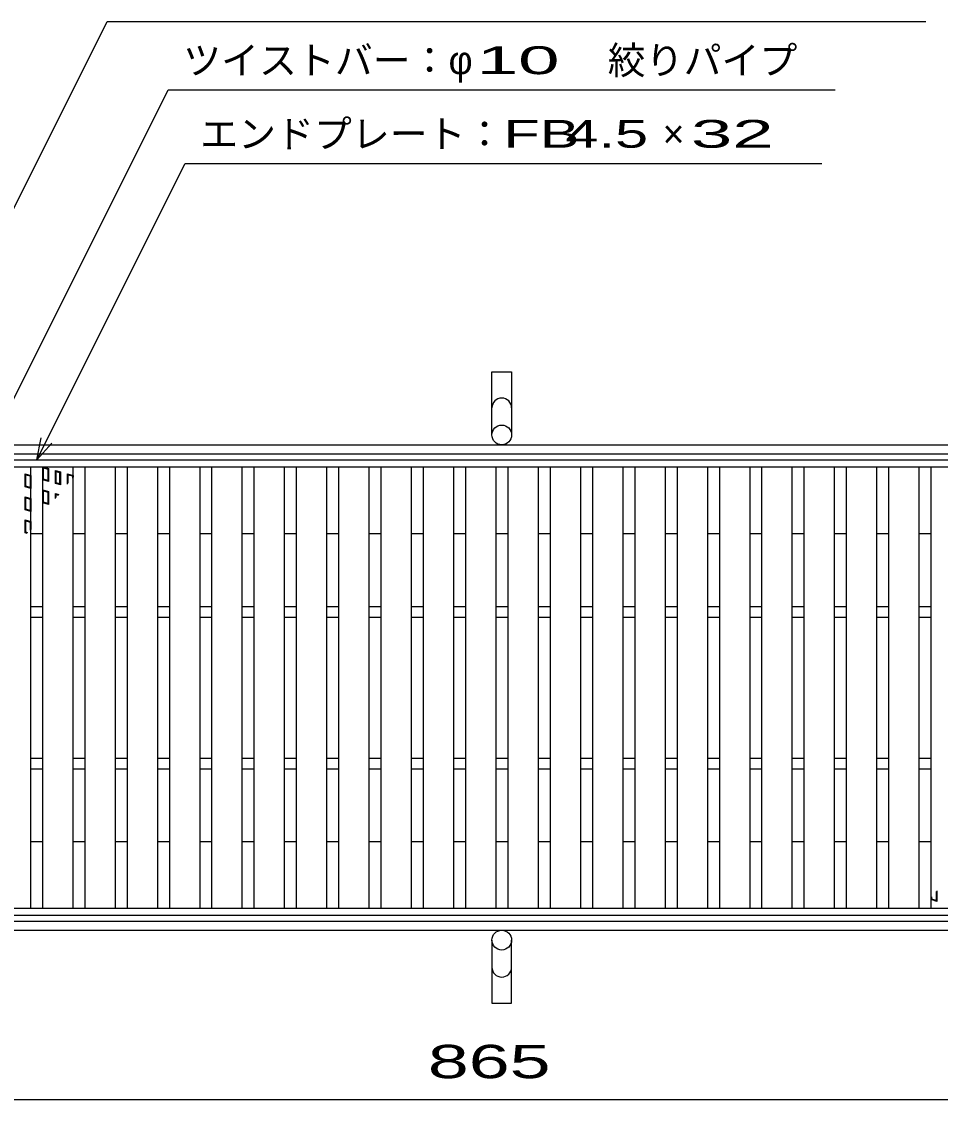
# Model space of a CAD drawing. Units: millimetres, scale not verified. Extents: x -1823 to 1731, y -1286 to 1054.
# Drawn here: x -1169 to -563, y -121 to 589 of the extents above; entities that cross this region are included whole.
import ezdxf
from ezdxf.enums import TextEntityAlignment as Align

# ---------------------------------------------------------------- set-up
doc = ezdxf.new("R2010")
doc.units = ezdxf.units.MM
doc.header["$LTSCALE"] = 10
for name, color, linetype, lineweight in [('16', 3, 'Continuous', 25), ('17', 3, 'Continuous', 25), ('19', 6, 'Continuous', 25), ('22', 2, 'Continuous', 25)]:
    doc.layers.add(name, color=color, linetype=linetype, lineweight=lineweight)
doc.styles.add('ベクトル', font='')
doc.styles.get('ベクトル').set_extended_font_data('ベクトル')

msp = doc.modelspace()

# ---------------------------------------------------------------- linework, layer by layer
at = {"layer": '16'}
for p, q in [((-1350.7, 300.35), (-354.7, 300.35)), ((-1350.7, 295.85), (-354.7, 295.85)), ((-1183.3, 295.85), (-1163.3, 295.85)), ((-1163.3, 4.85), (-1163.3, 295.85)), ((-1155.4, 4.85), (-1155.4, 295.85)), ((-1155.4, 295.85), (-1135.4, 295.85)), ((-1135.4, 4.85), (-1135.4, 295.85)), ((-1127.5, 4.85), (-1127.5, 295.85)), ((-1127.5, 295.85), (-1107.5, 295.85)), ((-1107.5, 4.85), (-1107.5, 295.85)), ((-1099.6, 4.85), (-1099.6, 295.85)), ((-1099.6, 295.85), (-1079.6, 295.85)), ((-1079.6, 4.85), (-1079.6, 295.85)), ((-1071.7, 4.85), (-1071.7, 295.85)), ((-1071.7, 295.85), (-1051.7, 295.85)), ((-1051.7, 4.85), (-1051.7, 295.85)), ((-1043.8, 4.85), (-1043.8, 295.85)), ((-1043.8, 295.85), (-1023.8, 295.85)), ((-1023.8, 4.85), (-1023.8, 295.85)), ((-1015.9, 4.85), (-1015.9, 295.85)), ((-1015.9, 295.85), (-995.9, 295.85)), ((-995.9, 4.85), (-995.9, 295.85)), ((-988, 4.85), (-988, 295.85)), ((-988, 295.85), (-968, 295.85)), ((-968, 4.85), (-968, 295.85)), ((-960.1, 4.85), (-960.1, 295.85)), ((-960.1, 295.85), (-940.1, 295.85)), ((-940.1, 4.85), (-940.1, 295.85)), ((-932.2, 4.85), (-932.2, 295.85)), ((-932.2, 295.85), (-912.2, 295.85)), ((-912.2, 4.85), (-912.2, 295.85)), ((-904.3, 4.85), (-904.3, 295.85)), ((-904.3, 295.85), (-884.3, 295.85)), ((-884.3, 4.85), (-884.3, 295.85)), ((-876.4, 4.85), (-876.4, 295.85)), ((-876.4, 295.85), (-856.4, 295.85)), ((-856.4, 4.85), (-856.4, 295.85)), ((-848.5, 4.85), (-848.5, 295.85)), ((-848.5, 295.85), (-828.5, 295.85)), ((-828.5, 4.85), (-828.5, 295.85)), ((-820.6, 4.85), (-820.6, 295.85)), ((-820.6, 295.85), (-800.6, 295.85)), ((-800.6, 4.85), (-800.6, 295.85)), ((-792.7, 4.85), (-792.7, 295.85)), ((-792.7, 295.85), (-772.7, 295.85)), ((-772.7, 4.85), (-772.7, 295.85)), ((-764.8, 4.85), (-764.8, 295.85)), ((-764.8, 295.85), (-744.8, 295.85)), ((-744.8, 4.85), (-744.8, 295.85)), ((-736.9, 4.85), (-736.9, 295.85)), ((-736.9, 295.85), (-716.9, 295.85)), ((-716.9, 4.85), (-716.9, 295.85)), ((-709, 4.85), (-709, 295.85)), ((-709, 295.85), (-689, 295.85)), ((-689, 4.85), (-689, 295.85)), ((-681.1, 4.85), (-681.1, 295.85)), ((-681.1, 295.85), (-661.1, 295.85)), ((-661.1, 4.85), (-661.1, 295.85)), ((-653.2, 4.85), (-653.2, 295.85)), ((-653.2, 295.85), (-633.2, 295.85)), ((-633.2, 4.85), (-633.2, 295.85)), ((-625.3, 4.85), (-625.3, 295.85)), ((-625.3, 295.85), (-605.3, 295.85)), ((-605.3, 4.85), (-605.3, 295.85)), ((-597.4, 4.85), (-597.4, 295.85)), ((-597.4, 295.85), (-577.4, 295.85)), ((-577.4, 4.85), (-577.4, 295.85)), ((-569.5, 4.85), (-569.5, 295.85)), ((-569.5, 295.85), (-549.5, 295.85)), ((-1163.3, 251.85), (-1155.4, 251.85)), ((-1135.4, 251.85), (-1127.5, 251.85)), ((-1107.5, 251.85), (-1099.6, 251.85)), ((-1079.6, 251.85), (-1071.7, 251.85)), ((-1051.7, 251.85), (-1043.8, 251.85)), ((-1023.8, 251.85), (-1015.9, 251.85)), ((-995.9, 251.85), (-988, 251.85)), ((-968, 251.85), (-960.1, 251.85)), ((-940.1, 251.85), (-932.2, 251.85)), ((-912.2, 251.85), (-904.3, 251.85)), ((-884.3, 251.85), (-876.4, 251.85)), ((-856.4, 251.85), (-848.5, 251.85)), ((-828.5, 251.85), (-820.6, 251.85)), ((-800.6, 251.85), (-792.7, 251.85)), ((-772.7, 251.85), (-764.8, 251.85)), ((-744.8, 251.85), (-736.9, 251.85)), ((-716.9, 251.85), (-709, 251.85)), ((-689, 251.85), (-681.1, 251.85)), ((-661.1, 251.85), (-653.2, 251.85)), ((-633.2, 251.85), (-625.3, 251.85)), ((-605.3, 251.85), (-597.4, 251.85)), ((-577.4, 251.85), (-569.5, 251.85)), ((-1163.3, 203.85), (-1155.4, 203.85)), ((-1135.4, 203.85), (-1127.5, 203.85)), ((-1107.5, 203.85), (-1099.6, 203.85)), ((-1079.6, 203.85), (-1071.7, 203.85)), ((-1051.7, 203.85), (-1043.8, 203.85)), ((-1023.8, 203.85), (-1015.9, 203.85)), ((-995.9, 203.85), (-988, 203.85)), ((-968, 203.85), (-960.1, 203.85)), ((-940.1, 203.85), (-932.2, 203.85)), ((-912.2, 203.85), (-904.3, 203.85)), ((-884.3, 203.85), (-876.4, 203.85)), ((-856.4, 203.85), (-848.5, 203.85)), ((-828.5, 203.85), (-820.6, 203.85)), ((-800.6, 203.85), (-792.7, 203.85)), ((-772.7, 203.85), (-764.8, 203.85)), ((-744.8, 203.85), (-736.9, 203.85)), ((-716.9, 203.85), (-709, 203.85)), ((-689, 203.85), (-681.1, 203.85)), ((-661.1, 203.85), (-653.2, 203.85)), ((-633.2, 203.85), (-625.3, 203.85)), ((-605.3, 203.85), (-597.4, 203.85)), ((-577.4, 203.85), (-569.5, 203.85)), ((-1163.3, 196.85), (-1155.4, 196.85)), ((-1135.4, 196.85), (-1127.5, 196.85)), ((-1107.5, 196.85), (-1099.6, 196.85)), ((-1079.6, 196.85), (-1071.7, 196.85)), ((-1051.7, 196.85), (-1043.8, 196.85)), ((-1023.8, 196.85), (-1015.9, 196.85)), ((-995.9, 196.85), (-988, 196.85)), ((-968, 196.85), (-960.1, 196.85)), ((-940.1, 196.85), (-932.2, 196.85)), ((-912.2, 196.85), (-904.3, 196.85)), ((-884.3, 196.85), (-876.4, 196.85)), ((-856.4, 196.85), (-848.5, 196.85)), ((-828.5, 196.85), (-820.6, 196.85)), ((-800.6, 196.85), (-792.7, 196.85)), ((-772.7, 196.85), (-764.8, 196.85)), ((-744.8, 196.85), (-736.9, 196.85)), ((-716.9, 196.85), (-709, 196.85)), ((-689, 196.85), (-681.1, 196.85)), ((-661.1, 196.85), (-653.2, 196.85)), ((-633.2, 196.85), (-625.3, 196.85)), ((-605.3, 196.85), (-597.4, 196.85)), ((-577.4, 196.85), (-569.5, 196.85)), ((-1163.3, 103.85), (-1155.4, 103.85)), ((-1135.4, 103.85), (-1127.5, 103.85)), ((-1107.5, 103.85), (-1099.6, 103.85)), ((-1079.6, 103.85), (-1071.7, 103.85)), ((-1051.7, 103.85), (-1043.8, 103.85)), ((-1023.8, 103.85), (-1015.9, 103.85)), ((-995.9, 103.85), (-988, 103.85)), ((-968, 103.85), (-960.1, 103.85)), ((-940.1, 103.85), (-932.2, 103.85)), ((-912.2, 103.85), (-904.3, 103.85)), ((-884.3, 103.85), (-876.4, 103.85)), ((-856.4, 103.85), (-848.5, 103.85)), ((-828.5, 103.85), (-820.6, 103.85)), ((-800.6, 103.85), (-792.7, 103.85)), ((-772.7, 103.85), (-764.8, 103.85)), ((-744.8, 103.85), (-736.9, 103.85)), ((-716.9, 103.85), (-709, 103.85)), ((-689, 103.85), (-681.1, 103.85)), ((-661.1, 103.85), (-653.2, 103.85)), ((-633.2, 103.85), (-625.3, 103.85)), ((-605.3, 103.85), (-597.4, 103.85)), ((-577.4, 103.85), (-569.5, 103.85)), ((-1163.3, 96.85), (-1155.4, 96.85)), ((-1135.4, 96.85), (-1127.5, 96.85)), ((-1107.5, 96.85), (-1099.6, 96.85)), ((-1079.6, 96.85), (-1071.7, 96.85)), ((-1051.7, 96.85), (-1043.8, 96.85)), ((-1023.8, 96.85), (-1015.9, 96.85)), ((-995.9, 96.85), (-988, 96.85)), ((-968, 96.85), (-960.1, 96.85)), ((-940.1, 96.85), (-932.2, 96.85)), ((-912.2, 96.85), (-904.3, 96.85)), ((-884.3, 96.85), (-876.4, 96.85)), ((-856.4, 96.85), (-848.5, 96.85)), ((-828.5, 96.85), (-820.6, 96.85)), ((-800.6, 96.85), (-792.7, 96.85)), ((-772.7, 96.85), (-764.8, 96.85)), ((-744.8, 96.85), (-736.9, 96.85)), ((-716.9, 96.85), (-709, 96.85)), ((-689, 96.85), (-681.1, 96.85)), ((-661.1, 96.85), (-653.2, 96.85)), ((-633.2, 96.85), (-625.3, 96.85)), ((-605.3, 96.85), (-597.4, 96.85)), ((-577.4, 96.85), (-569.5, 96.85)), ((-1163.3, 48.85), (-1155.4, 48.85)), ((-1135.4, 48.85), (-1127.5, 48.85)), ((-1107.5, 48.85), (-1099.6, 48.85)), ((-1079.6, 48.85), (-1071.7, 48.85)), ((-1051.7, 48.85), (-1043.8, 48.85)), ((-1023.8, 48.85), (-1015.9, 48.85)), ((-995.9, 48.85), (-988, 48.85)), ((-968, 48.85), (-960.1, 48.85)), ((-940.1, 48.85), (-932.2, 48.85)), ((-912.2, 48.85), (-904.3, 48.85)), ((-884.3, 48.85), (-876.4, 48.85)), ((-856.4, 48.85), (-848.5, 48.85)), ((-828.5, 48.85), (-820.6, 48.85)), ((-800.6, 48.85), (-792.7, 48.85)), ((-772.7, 48.85), (-764.8, 48.85)), ((-744.8, 48.85), (-736.9, 48.85)), ((-716.9, 48.85), (-709, 48.85)), ((-689, 48.85), (-681.1, 48.85)), ((-661.1, 48.85), (-653.2, 48.85)), ((-633.2, 48.85), (-625.3, 48.85)), ((-605.3, 48.85), (-597.4, 48.85)), ((-577.4, 48.85), (-569.5, 48.85)), ((-1350.7, 4.85), (-354.7, 4.85)), ((-1350.7, 0.35), (-354.7, 0.35)), ((-1183.3, 4.85), (-1163.3, 4.85)), ((-1155.4, 4.85), (-1135.4, 4.85)), ((-1127.5, 4.85), (-1107.5, 4.85)), ((-1099.6, 4.85), (-1079.6, 4.85)), ((-1071.7, 4.85), (-1051.7, 4.85)), ((-1043.8, 4.85), (-1023.8, 4.85)), ((-1015.9, 4.85), (-995.9, 4.85)), ((-988, 4.85), (-968, 4.85)), ((-960.1, 4.85), (-940.1, 4.85)), ((-932.2, 4.85), (-912.2, 4.85)), ((-904.3, 4.85), (-884.3, 4.85)), ((-876.4, 4.85), (-856.4, 4.85)), ((-848.5, 4.85), (-828.5, 4.85)), ((-820.6, 4.85), (-800.6, 4.85)), ((-792.7, 4.85), (-772.7, 4.85)), ((-764.8, 4.85), (-744.8, 4.85)), ((-736.9, 4.85), (-716.9, 4.85)), ((-709, 4.85), (-689, 4.85)), ((-681.1, 4.85), (-661.1, 4.85)), ((-653.2, 4.85), (-633.2, 4.85)), ((-625.3, 4.85), (-605.3, 4.85)), ((-597.4, 4.85), (-577.4, 4.85)), ((-569.5, 4.85), (-549.5, 4.85))]:
    msp.add_line(p, q, dxfattribs=at)
at = {"layer": '17'}
for p, q in [((-1155.4, 295.85), (-1151.6, 294.71)), ((-1155.4, 287.3), (-1155.4, 295.85)), ((-1154.93, 295.21), (-1152.08, 294.36)), ((-1154.93, 287.65), (-1154.93, 295.21)), ((-1152.08, 294.36), (-1152.08, 286.8)), ((-1151.6, 294.71), (-1151.6, 286.16)), ((-1147.02, 293.48), (-1143.79, 292.52)), ((-1147.02, 284.93), (-1147.02, 293.48)), ((-1146.54, 292.85), (-1144.26, 292.16)), ((-1146.54, 285.29), (-1146.54, 292.85)), ((-1144.26, 292.16), (-1144.26, 284.6)), ((-1143.79, 292.52), (-1143.79, 283.97)), ((-1167.1, 291.29), (-1163.3, 290.15)), ((-1167.1, 282.74), (-1167.1, 291.29)), ((-1166.63, 290.65), (-1163.78, 289.8)), ((-1166.63, 283.09), (-1166.63, 290.65)), ((-1163.78, 289.8), (-1163.78, 282.24)), ((-1163.3, 290.15), (-1163.3, 281.6)), ((-1151.6, 286.16), (-1155.4, 287.3)), ((-1152.08, 286.8), (-1154.93, 287.65)), ((-1143.79, 283.97), (-1147.02, 284.93)), ((-1144.26, 284.6), (-1146.54, 285.29)), ((-1139.2, 291.29), (-1135.4, 290.15)), ((-1139.2, 284.41), (-1139.2, 291.29)), ((-1138.73, 290.65), (-1135.88, 289.8)), ((-1138.73, 284.99), (-1138.73, 290.65)), ((-1135.88, 289.8), (-1135.88, 288.47)), ((-1135.4, 290.15), (-1135.4, 289.06)), ((-1163.3, 281.6), (-1167.1, 282.74)), ((-1163.78, 282.24), (-1166.63, 283.09)), ((-1155.4, 280.65), (-1151.6, 279.51)), ((-1155.4, 272.1), (-1155.4, 280.65)), ((-1154.93, 280.01), (-1152.08, 279.16)), ((-1154.93, 272.45), (-1154.93, 280.01)), ((-1152.08, 279.16), (-1152.08, 271.6)), ((-1151.6, 279.51), (-1151.6, 270.96)), ((-1147.02, 278.28), (-1144.84, 277.63)), ((-1147.02, 275.06), (-1147.02, 278.28)), ((-1146.54, 277.65), (-1145.18, 277.24)), ((-1146.54, 275.62), (-1146.54, 277.65)), ((-1167.1, 276.09), (-1163.3, 274.95)), ((-1167.1, 267.54), (-1167.1, 276.09)), ((-1166.63, 275.45), (-1163.78, 274.6)), ((-1166.63, 267.89), (-1166.63, 275.45)), ((-1163.78, 274.6), (-1163.78, 267.04)), ((-1163.3, 274.95), (-1163.3, 266.4)), ((-1151.6, 270.96), (-1155.4, 272.1)), ((-1152.08, 271.6), (-1154.93, 272.45)), ((-1163.3, 266.4), (-1167.1, 267.54)), ((-1163.78, 267.04), (-1166.63, 267.89)), ((-1167.1, 260.89), (-1163.3, 259.75)), ((-1167.1, 252.34), (-1167.1, 260.89)), ((-1166.63, 260.25), (-1163.78, 259.4)), ((-1166.63, 252.69), (-1166.63, 260.25)), ((-1163.78, 259.4), (-1163.78, 254.06)), ((-1163.3, 259.75), (-1163.3, 254.62)), ((-1165.61, 251.89), (-1167.1, 252.34)), ((-1165.28, 252.29), (-1166.63, 252.69)), ((-566.18, 15.83), (-566.18, 10.05)), ((-565.7, 16.4), (-565.7, 9.41)), ((-569.5, 10.55), (-569.5, 11.9)), ((-565.7, 9.41), (-569.5, 10.55)), ((-569.03, 10.9), (-569.03, 12.46)), ((-566.18, 10.05), (-569.03, 10.9))]:
    msp.add_line(p, q, dxfattribs=at)
at = {"layer": '19'}
for p, q in [((-859.2, 316.85), (-859.2, 358.47)), ((-859.2, 358.47), (-846.2, 358.47)), ((-846.2, 358.47), (-846.2, 316.85)), ((-1352.7, 310.35), (-352.7, 310.35)), ((-1352.7, 304.35), (-352.7, 304.35)), ((-1352.7, -3.65), (-352.7, -3.65)), ((-1352.7, -9.65), (-352.7, -9.65)), ((-859.2, -16.15), (-859.2, -57.77)), ((-846.2, -57.77), (-846.2, -16.15)), ((-859.2, -57.77), (-846.2, -57.77))]:
    msp.add_line(p, q, dxfattribs=at)
for centre in [(-852.7, 316.85), (-852.7, -16.15)]:
    msp.add_circle(centre, 6.5, dxfattribs=at)
for centre, start, end in [((-852.7, 334.69), 0, 180), ((-852.7, -33.99), 180, 0)]:
    msp.add_arc(centre, 6.5, start, end, dxfattribs=at)
at = {"layer": '22', "color": 4}
for p, q in [((-1330.7, 153.85), (-1112.95, 589.35)), ((-1112.95, 589.35), (-572.95, 589.35)), ((-1243.05, 203.85), (-1072.8, 544.35)), ((-1072.8, 544.35), (-632.8, 544.35)), ((-1159.35, 300.35), (-1061.6, 495.85)), ((-1061.6, 495.85), (-641.6, 495.85)), ((-1159.35, 300.35), (-1156.35, 314.95)), ((-1159.35, 300.35), (-1149.35, 311.35)), ((-1284.9, -121.15), (-420, -121.15))]:
    msp.add_line(p, q, dxfattribs=at)

# ---------------------------------------------------------------- texts
at = {"layer": '22', "style": 'ベクトル'}
for s, p in [('絞りパイプ', (-782.8, 563.85)), ('ツイストバー：', (-1062.8, 563.85)), ('φ', (-887.8, 563.85)), ('エンドプレート：', (-1051.6, 515.35)), ('×', (-746.6, 515.35))]:
    msp.add_text(s, height=18.33, dxfattribs=at).set_placement(p, align=Align.MIDDLE_LEFT)
for s, height, width, p in [(' 10 ', 18.33, 2, (-882.8, 563.85)), ('FB', 18.33, 1.6, (-851.6, 515.35)), (' 4.5 ', 18.33, 1.6, (-821.6, 515.35)), (' 32 ', 18.33, 2, (-741.6, 515.35)), (' 865 ', 21.99, 1.65, (-914.95, -96.15))]:
    msp.add_text(s, height=height, dxfattribs=dict(at, width=width)).set_placement(p, align=Align.MIDDLE_LEFT)

doc.saveas('drawing.dxf')
